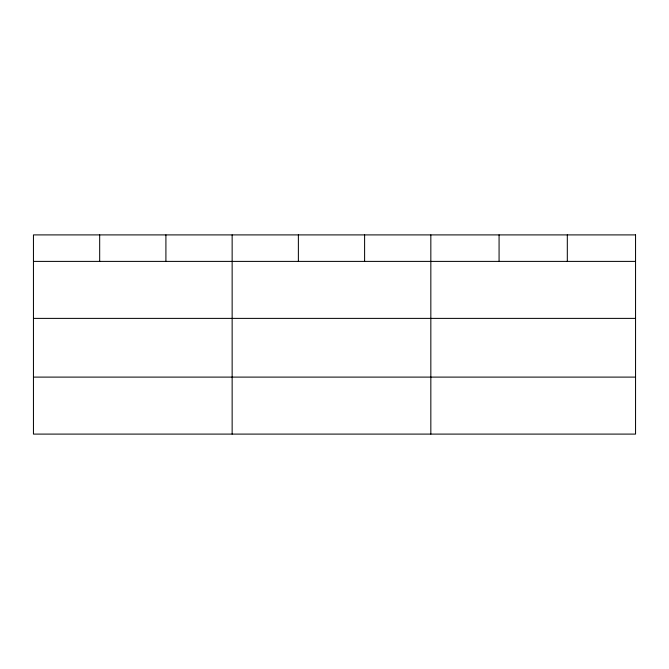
<?xml version="1.0" encoding="UTF-8"?>
<svg xmlns="http://www.w3.org/2000/svg" width="669" height="669" viewBox="0 0 669 669"><rect width="100%" height="100%" fill="white"/><g stroke="black" fill="none" stroke-linecap="round" stroke-linejoin="round"><path stroke-width="1" d="M33.45 261.395L635.55 261.395M33.45 318.385L635.55 318.385M33.45 377.107L635.55 377.107M567.312 234.903L567.312 261.395M499.074 234.903L499.074 261.395M430.836 234.903L430.836 434.097M364.605 234.903L364.605 261.395M298.374 234.903L298.374 261.395M232.143 234.903L232.143 434.097M165.912 234.903L165.912 261.395M99.681 234.903L99.681 261.395M635.55 234.903L33.45 234.903L33.45 434.097L635.55 434.097L635.55 234.903"/></g></svg>
